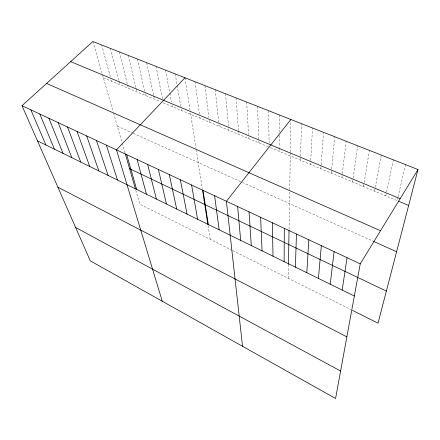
<?xml version="1.0" encoding="UTF-8"?>
<svg xmlns="http://www.w3.org/2000/svg" width="440" height="440" viewBox="0 0 440 440"><rect width="100%" height="100%" fill="white"/><g stroke="black" fill="none" stroke-linecap="round" stroke-linejoin="round"><path stroke-width="0.33" stroke-dasharray="2.2 1.65" d="M288.239 278.322L288.453 265.172M289.053 229.147L289.668 192.143M289.713 189.53L290.329 152.576M290.34 151.899L290.868 120.153M300.322 160.155L300.443 156.778M300.465 156.101L301.615 123.706M310.502 164.412L310.58 163.064M310.728 160.364L312.51 127.996M320.826 168.724L321.079 165.357M321.129 164.681L323.554 132.347M331.282 173.096L331.606 169.73M331.672 169.059L334.763 136.763M341.886 177.529L342.282 174.169M342.359 173.498L346.137 141.24M352.632 182.023L353.1 178.668M353.194 177.997L357.676 145.783M363.528 186.577L364.073 183.227M364.177 182.556L369.38 150.392M374.577 191.191L381.266 155.073M385.776 195.877L386.474 192.538M386.617 191.868L393.327 159.825M397.914 197.291L397.133 200.624L269.863 147.422M398.074 196.625L405.57 164.648M103.367 77.825L160.341 101.64M163.306 102.878L268.642 146.911M117.309 126.165L132.748 133.106M133.353 133.381L241.824 182.155M242.429 182.424L373.043 241.159M232.177 250.327L139.821 204.21L135.779 190.196M232.76 250.619L350.708 309.518M92.889 41.509L113.201 111.92M113.553 113.146L122.078 142.703M122.26 143.325L125.114 153.219M101.552 44.919L110.512 77.303M111.243 79.948L111.612 81.268M110.33 48.378L118.905 80.79M119.081 81.45L119.955 84.761M119.229 51.882L127.408 84.321M127.573 84.981L128.409 88.292M128.244 55.429L136.015 87.896M136.175 88.556L136.967 91.872M137.379 59.026L144.738 91.514M145.338 94.166L145.635 95.491M146.641 62.673L153.566 95.183M153.709 95.843L154.413 99.165M156.03 66.374L162.514 98.896M165.545 70.12L169.73 92.697M169.851 93.363L171.452 101.998M172.068 105.314L172.315 106.645M175.191 73.92L177.045 84.744M177.161 85.421L180.747 106.398M181.209 109.104L181.44 110.457M184.976 77.77L190.047 110.264M190.471 112.97L195.982 148.264M196.191 149.606L202.29 188.661M208.071 225.654L210.21 239.355M194.898 81.68L199.48 114.175M199.859 116.886L200.052 118.239M204.958 85.641L208.945 117.464M209.286 120.175L209.539 122.205M215.16 89.661L218.713 122.166M219.01 124.872L219.159 126.225M225.511 93.737L228.531 126.236M228.784 128.947L228.905 130.3M236.011 97.873L238.48 130.367M238.53 131.049L238.788 134.431M246.664 102.069L248.567 134.558M248.721 137.263L248.804 138.617M257.477 106.326L258.957 142.863M268.444 110.644L269.159 143.105M279.576 115.027L279.631 131.929M279.637 135.305L279.675 147.472M279.675 148.148L279.686 151.531"/><path stroke-width="0.66" d="M284.114 261.63L284.328 228.365M288.464 264.501L289.031 230.417M295.383 267.146L296.472 234.042M306.818 272.745L308.809 239.811M318.428 278.432L321.349 245.674M330.22 284.202L334.098 251.636M342.188 290.065L347.055 257.697M418 169.543L360.234 263.857L335.572 398.492L90.316 260.871L22 105.705L92.889 41.509L418 169.543L378.015 323.152L352.495 310.409M290.879 119.477L226.407 201.284L242.545 346.291M184.976 77.77L116.474 149.881L162.272 301.246M70.659 61.639L400.125 198.721M398.349 201.13L408.656 205.441M46.59 83.435L380.523 230.725M373.637 241.423L396.6 251.752M22 105.705L360.234 263.857M129.564 168.641L386.359 291.11M37.477 140.861L354.343 296.016M57.877 187.187L346.858 336.87M75.603 227.458L340.599 371.041M30.844 109.841L45.892 144.98M39.815 114.037L54.423 149.16M48.917 118.288L63.069 153.389M58.146 122.606L71.83 157.68M67.513 126.984L80.713 162.03M77.017 131.428L89.716 166.441M86.663 135.938L98.846 170.907M96.454 140.514L108.103 175.439M106.387 145.162L117.486 180.037M125.301 153.874L135.416 188.941M126.715 154.666L136.664 189.426M137.109 159.528L146.46 194.222M147.664 164.461L156.393 199.089M158.389 169.477L166.474 204.023M169.279 174.57L176.704 209.033M180.345 179.746L187.083 214.115M191.582 184.998L197.615 219.274M203.005 190.339L208.313 224.51M202.494 189.959L207.878 224.428M214.61 195.767L219.164 229.823M237.633 206.531L240.664 240.35M249.035 211.86L251.29 245.553M260.618 217.278L262.07 250.833M272.377 222.778L273.009 256.19"/></g></svg>
